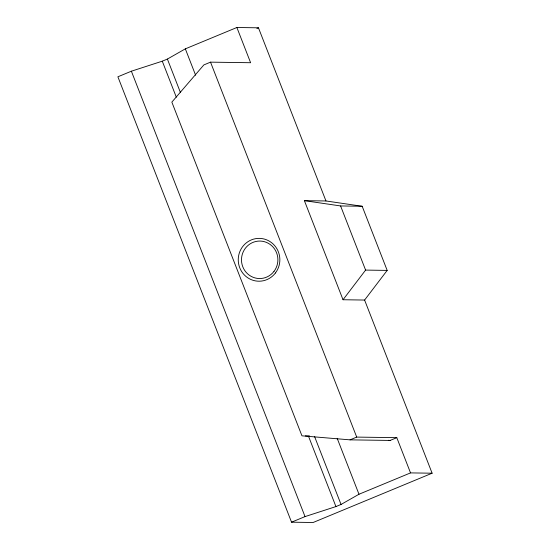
<?xml version="1.0" encoding="UTF-8"?>
<svg xmlns="http://www.w3.org/2000/svg" width="550" height="550" viewBox="0 0 550 550"><rect width="100%" height="100%" fill="white"/><g stroke="black" fill="none" stroke-linecap="round" stroke-linejoin="round"><path stroke-width="0.82" d="M343.021 299.743L365.599 270.091L387.179 270.407L362.175 206.264L325.971 200.97L304.391 200.654L343.021 299.743L364.602 300.053L387.179 270.407M364.602 300.053L432.114 473.206L313.122 522.5L291.541 522.191L117.886 76.794L131.374 71.204L162.278 61.181L167.392 59.063L185.336 48.854L236.878 27.5L258.459 27.809L325.971 200.97M291.541 522.191L305.03 516.601L335.933 506.578L341.048 504.46L358.985 494.251L410.534 472.897L432.114 473.206M256.871 28.469L258.459 27.809M236.878 27.5L250.614 62.727L210.526 62.15L203.857 64.914L171.847 102.121L301.95 435.827L350.041 439.856L390.129 440.433L396.797 437.669L410.534 472.897M350.041 439.856L356.709 437.092L396.797 437.669M304.391 200.654L340.594 205.947L362.175 206.264M305.326 435.875L309.547 435.937M388.417 440.289L390.129 440.433M340.594 205.947L365.599 270.091M210.526 62.15L356.709 437.092M185.336 48.854L195.614 75.219M337.178 438.316L358.985 494.251M167.392 59.063L180.489 92.647M314.545 436.487L341.048 504.46M162.278 61.181L176.309 97.164M308.495 436.212L335.933 506.578M131.374 71.204L305.03 516.601M274.01 271.37A18.748 18.205 -89.2 0 0 262.268 241.244A18.748 18.205 -89.2 0 0 242.798 266.805A18.748 18.205 -89.2 0 0 274.01 271.37M275.413 273.013A21.422 20.804 -89.2 0 0 261.993 238.583A21.422 20.804 -89.2 0 0 239.745 267.795A21.422 20.804 -89.2 0 0 275.413 273.013"/></g></svg>
